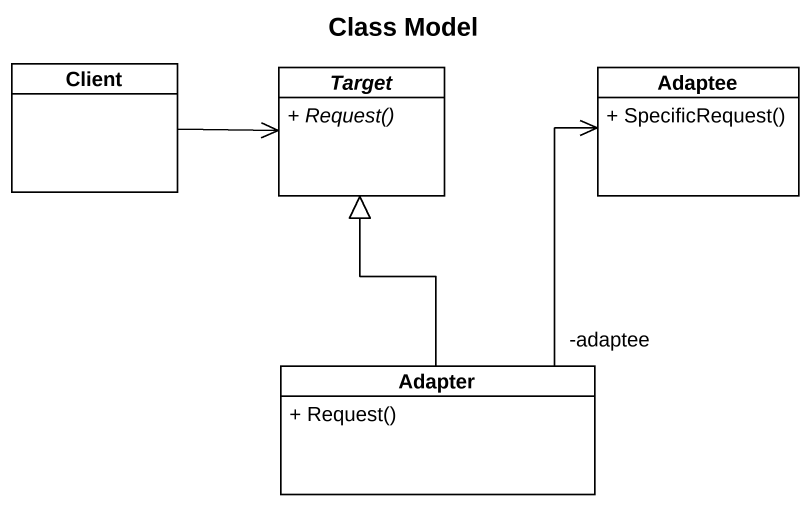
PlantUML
@startuml
title Class Model
hide circle
hide empty members
skinparam classAttributeIconSize 0
class Client
abstract class Target {
  {abstract} + Request()
}
class Adaptee {
  + SpecificRequest()
}
class Adapter {
  + Request()
}
Client -right-> Target
Adapter -up-|> Target
Adapter "-adaptee" -up-> Adaptee
@enduml
